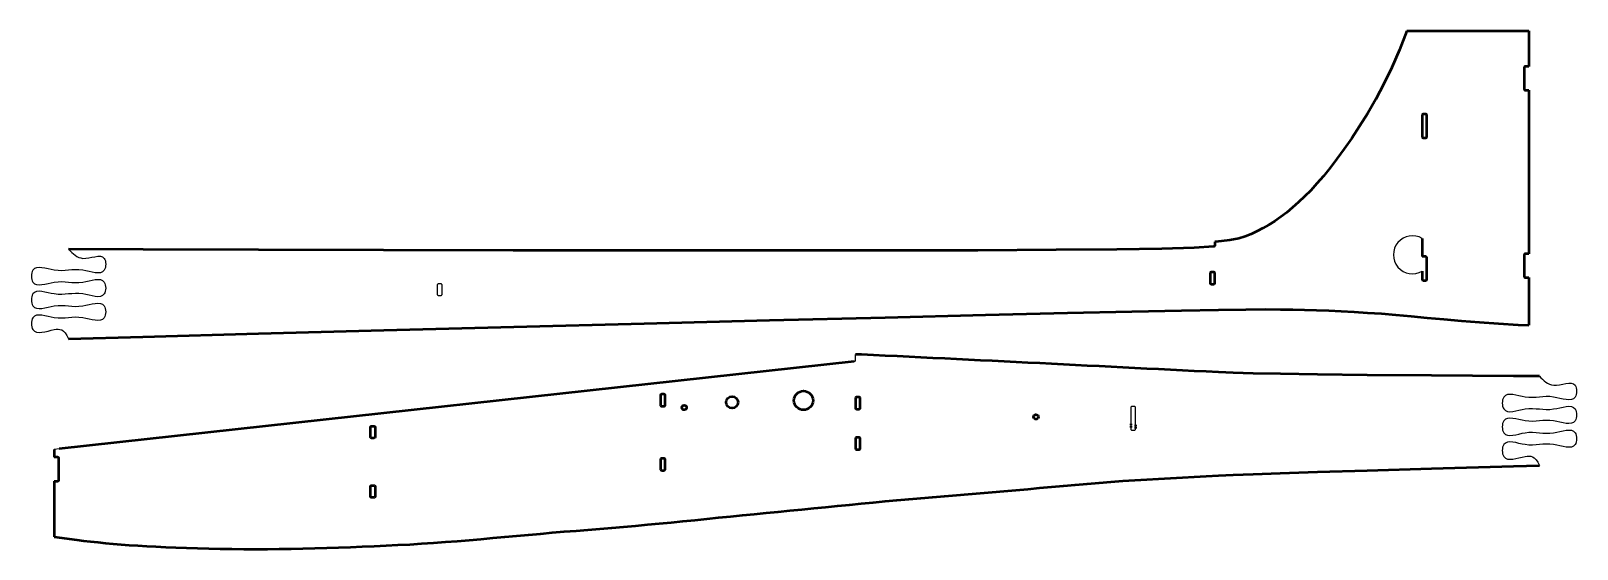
# Model space of a CAD drawing. Header units: millimetres. Extents: x 63 to 714, y 184 to 402.
import ezdxf

# ---------------------------------------------------------------- set-up
doc = ezdxf.new("R2010")
doc.units = ezdxf.units.MM
doc.linetypes.add('HIDDEN', pattern=[9.525, 6.35, -3.175])
doc.layers.add('AM_0', color=7, linetype='Continuous', lineweight=50)
doc.layers.add('AM_5', color=3, linetype='Continuous', lineweight=25)

msp = doc.modelspace()

# ---------------------------------------------------------------- linework, layer by layer
at = {"layer": 'AM_0'}
for p, q in [((642.04, 401.62), (693.37, 401.62)), ((693.37, 401.62), (693.37, 386.62)), ((693.37, 376.62), (693.37, 307.79)), ((648.51, 314.29), (648.51, 306.62)), ((693.37, 297.79), (693.37, 287.62)), ((693.37, 287.62), (693.37, 277.79)), ((409.64, 262.44), (75.23, 225.71)), ((73.09, 225.53), (73.09, 222.19)), ((73.09, 212.19), (73.09, 188.65))]:
    msp.add_line(p, q, dxfattribs=at)
at = {"layer": 'AM_0', "color": 0, "linetype": 'HIDDEN', "ltscale": 0.1}
for p, q in [((525.95, 236.28), (525.95, 234.37)), ((527.95, 235.79), (527.95, 234.28))]:
    msp.add_line(p, q, dxfattribs=at)
at = {"layer": 'AM_0'}
for points in [[(642.04, 401.62), (638.96, 393.65), (635.72, 386.22), (632.39, 379.31), (629, 372.91), (625.59, 366.99), (622.21, 361.54), (618.91, 356.53), (615.71, 351.95), (612.66, 347.77), (609.75, 343.97), (606.95, 340.51), (604.25, 337.37), (601.63, 334.5), (599.07, 331.89), (596.55, 329.49), (594.04, 327.28), (591.54, 325.24), (589.04, 323.34), (586.54, 321.6), (584.04, 320.01), (581.54, 318.57), (579.04, 317.28), (576.54, 316.13), (574.04, 315.12), (571.36, 314.25), (567.6, 313.51), (561.66, 312.89), (561.28, 312.87)], [(79.11, 272.08), (110.42, 272.94), (158.96, 274.24), (211.68, 275.64), (266.49, 277.08), (321.3, 278.5), (374.02, 279.85), (422.56, 281.07), (464.83, 282.12), (499.26, 282.94), (526.38, 283.56), (547.23, 283.99), (562.86, 284.27), (574.31, 284.42), (582.64, 284.47), (588.87, 284.44), (594.05, 284.36), (599.06, 284.25), (604.1, 284.1), (609.23, 283.92), (614.48, 283.69), (619.88, 283.4), (625.49, 283.05), (631.34, 282.64), (637.46, 282.14), (643.9, 281.56), (650.64, 280.94), (657.69, 280.28), (665.05, 279.63), (672.7, 279), (680.65, 278.44), (688.9, 277.97), (693.37, 277.79)], [(697.83, 256.35), (686.92, 256.39), (652.48, 256.59), (625.36, 256.8), (604.5, 257.02), (588.87, 257.25), (577.41, 257.49), (569.08, 257.73), (562.85, 257.98), (557.66, 258.23), (552.66, 258.48), (547.66, 258.73), (542.66, 258.98), (537.66, 259.23), (532.66, 259.48), (527.66, 259.73), (522.66, 259.98), (517.66, 260.23), (512.66, 260.48), (507.66, 260.73), (502.66, 260.98), (497.66, 261.23), (492.66, 261.48), (487.66, 261.73), (482.66, 261.98), (477.66, 262.23), (472.66, 262.48), (467.66, 262.73), (462.66, 262.98), (457.66, 263.23), (452.66, 263.47), (447.66, 263.72), (442.66, 263.96), (437.66, 264.21), (432.66, 264.45), (427.67, 264.69), (422.67, 264.92), (417.67, 265.15), (412.68, 265.38), (410.09, 265.49)], [(73.09, 188.65), (82.53, 187.4), (85.42, 187.06), (88.41, 186.73), (91.48, 186.41), (94.63, 186.11), (97.87, 185.82), (101.2, 185.54), (104.66, 185.28), (108.24, 185.04), (111.98, 184.81), (115.89, 184.6), (119.98, 184.4), (124.27, 184.22), (128.73, 184.05), (133.34, 183.91), (138.07, 183.79), (142.91, 183.69), (147.82, 183.62), (152.78, 183.58), (157.76, 183.56), (162.75, 183.58), (167.74, 183.62), (172.73, 183.69), (177.72, 183.79), (182.71, 183.91), (187.7, 184.05), (192.69, 184.21), (197.69, 184.39), (202.68, 184.59), (207.67, 184.8), (212.66, 185.03), (217.65, 185.29), (222.64, 185.56), (227.63, 185.87), (232.62, 186.2), (237.61, 186.55), (242.6, 186.94), (247.59, 187.36), (252.59, 187.79), (257.58, 188.24), (262.58, 188.7), (267.58, 189.15), (272.58, 189.61), (277.59, 190.05), (282.59, 190.48), (287.6, 190.9), (292.6, 191.31), (297.6, 191.72), (302.6, 192.13), (307.59, 192.55), (312.59, 192.97), (317.58, 193.41), (322.58, 193.86), (327.57, 194.33), (332.57, 194.81), (337.56, 195.3), (342.56, 195.79), (347.56, 196.29), (352.56, 196.8), (357.56, 197.3), (362.56, 197.8), (367.56, 198.29), (372.56, 198.78), (377.57, 199.28), (382.57, 199.77), (387.57, 200.26), (392.57, 200.75), (397.57, 201.24), (402.56, 201.73), (407.56, 202.22), (412.57, 202.71), (417.57, 203.2), (422.57, 203.68), (427.58, 204.15), (432.58, 204.61), (437.59, 205.05), (442.59, 205.48), (447.6, 205.9), (452.6, 206.31), (457.6, 206.72), (462.6, 207.13), (467.6, 207.54), (472.59, 207.96), (477.59, 208.39), (482.58, 208.83), (487.58, 209.28), (492.58, 209.74), (497.58, 210.2), (502.59, 210.65), (507.59, 211.08), (512.6, 211.5), (517.61, 211.89), (522.62, 212.25), (527.63, 212.58), (532.64, 212.89), (537.65, 213.18), (542.65, 213.46), (547.66, 213.72), (552.66, 213.97), (557.66, 214.22), (562.84, 214.48), (569.07, 214.76), (577.39, 215.09), (588.84, 215.5), (604.47, 216.01), (625.32, 216.64), (652.44, 217.43), (686.87, 218.39), (697.83, 218.69)]]:
    msp.add_lwpolyline(points, dxfattribs=at)
at = {"layer": 'AM_0', "color": 0}
for points in [[(693.37, 386.62), (691.87, 386.62, 0.414214), (691.37, 386.12), (691.37, 377.12, 0.414214), (691.87, 376.62), (693.37, 376.62)], [(648.51, 300.55), (648.51, 297.12, 0.414214), (649.01, 296.62), (650.01, 296.62, 0.414214), (650.51, 297.12), (650.51, 306.12, 0.414214), (650.01, 306.62), (648.51, 306.62)], [(693.37, 307.79), (691.87, 307.79, 0.414214), (691.37, 307.29), (691.37, 298.29, 0.414214), (691.87, 297.79), (693.37, 297.79)], [(73.09, 212.19), (74.59, 212.19, 0.414214), (75.09, 212.69), (75.09, 221.69, 0.414214), (74.59, 222.19), (73.09, 222.19)]]:
    msp.add_lwpolyline(points, format="xyb", dxfattribs=at)
for points in [[(649.01, 356.62), (650.01, 356.62, 0.414214), (650.51, 357.12), (650.51, 366.12, 0.414214), (650.01, 366.62), (649.01, 366.62, 0.414214), (648.51, 366.12), (648.51, 357.12, 0.414214)], [(559.78, 295.09), (560.78, 295.09, 0.414214), (561.28, 295.59), (561.28, 299.59, 0.414214), (560.78, 300.09), (559.78, 300.09, 0.414214), (559.28, 299.59), (559.28, 295.59, 0.414214)], [(328.59, 243.7), (329.59, 243.7, 0.414214), (330.09, 244.2), (330.09, 248.2, 0.414214), (329.59, 248.7), (328.59, 248.7, 0.414214), (328.09, 248.2), (328.09, 244.2, 0.414214)], [(410.59, 242.49), (411.59, 242.49, 0.414214), (412.09, 242.99), (412.09, 246.99, 0.414214), (411.59, 247.49), (410.59, 247.49, 0.414214), (410.09, 246.99), (410.09, 242.99, 0.414214)], [(207.59, 230.3), (206.59, 230.3, -0.414214), (206.09, 230.8), (206.09, 234.8, -0.414214), (206.59, 235.3), (207.59, 235.3, -0.414214), (208.09, 234.8), (208.09, 230.8, -0.414214)], [(410.59, 225.49), (411.59, 225.49, 0.414214), (412.09, 225.99), (412.09, 229.99, 0.414214), (411.59, 230.49), (410.59, 230.49, 0.414214), (410.09, 229.99), (410.09, 225.99, 0.414214)], [(328.59, 216.7), (329.59, 216.7, 0.414214), (330.09, 217.2), (330.09, 221.2, 0.414214), (329.59, 221.7), (328.59, 221.7, 0.414214), (328.09, 221.2), (328.09, 217.2, 0.414214)], [(207.59, 205.3), (206.59, 205.3, -0.414214), (206.09, 205.8), (206.09, 209.8, -0.414214), (206.59, 210.3), (207.59, 210.3, -0.414214), (208.09, 209.8), (208.09, 205.8, -0.414214)]]:
    msp.add_lwpolyline(points, format="xyb", close=True, dxfattribs=at)
at = {"layer": 'AM_0'}
msp.add_lwpolyline([(561.28, 312.87), (561.28, 311.34, -0.398199), (560.81, 310.84), (552.56, 310.39), (539.01, 309.98), (520.04, 309.67), (494.59, 309.44), (461.55, 309.28), (420.38, 309.19), (372.66, 309.15), (320.54, 309.16), (266.12, 309.22), (211.56, 309.32), (158.96, 309.45), (110.47, 309.61), (79.11, 309.74)], format="xyb", dxfattribs=at)
at = {"layer": 'AM_0', "color": 0}
for centre, radius in [((358.22, 245.32), 2.5), ((338.11, 243.12), 1), ((486.07, 239.19), 1)]:
    msp.add_circle(centre, radius, dxfattribs=at)
at = {"layer": 'AM_0'}
msp.add_circle((388.27, 246.11), 4, dxfattribs=at)
at = {"layer": 'AM_5', "color": 0}
for p, q in [((410.09, 262.94), (410.09, 265.49)), ((75.23, 225.71), (73.09, 225.53))]:
    msp.add_line(p, q, dxfattribs=at)
for points in [[(234.73, 290.24), (235.73, 290.24, 0.414214), (236.23, 290.74), (236.23, 294.74, 0.414214), (235.73, 295.24), (234.73, 295.24, 0.414214), (234.23, 294.74), (234.23, 290.74, 0.414214)], [(526.45, 233.6), (527.45, 233.6, 0.414214), (527.95, 234.1), (527.95, 243.1, 0.414214), (527.45, 243.6), (526.45, 243.6, 0.414214), (525.95, 243.1), (525.95, 234.1, 0.414214)]]:
    msp.add_lwpolyline(points, format="xyb", close=True, dxfattribs=at)
for centre, radius, start, end in [((644.41, 307.42), 8, 59.20485, 300.79515), ((409.59, 262.94), 0.5, 276.26793, 360)]:
    msp.add_arc(centre, radius, start, end, dxfattribs=at)
for points in [[(79.11, 309.74), (80.87, 307.92), (84.84, 303.81), (94.99, 309.32), (94.92, 297.62), (82.93, 302.72), (75.3, 299.13), (63.29, 304.13), (63.29, 292.69), (75.3, 297.68), (82.92, 294.14), (94.94, 299.13), (94.94, 287.69), (82.92, 292.68), (75.3, 289.14), (63.29, 294.13), (63.29, 282.69), (75.3, 287.68), (82.92, 284.14), (94.94, 289.13), (94.94, 277.69), (82.92, 282.68), (75.3, 279.14), (63.29, 284.12), (63.28, 272.72), (72.62, 276.33), (77.22, 276.39), (79.11, 272.08)], [(697.83, 256.35), (699.59, 254.53), (703.56, 250.42), (713.71, 255.93), (713.64, 244.22), (701.65, 249.33), (694.02, 245.74), (682.01, 250.74), (682.01, 239.3), (694.02, 244.29), (701.64, 240.75), (713.66, 245.74), (713.66, 234.3), (701.64, 239.29), (694.02, 235.75), (682.01, 240.74), (682.01, 229.3), (694.02, 234.29), (701.64, 230.75), (713.66, 235.74), (713.66, 224.3), (701.64, 229.29), (694.02, 225.75), (682.01, 230.73), (682, 219.33), (691.33, 222.94), (695.94, 223), (697.83, 218.69)]]:
    msp.add_open_spline(points, degree=3, knots=[0, 0, 0, 0, 7.116922, 16.116922, 21.116922, 30.116922, 42.116922, 51.116922, 56.116922, 65.116922, 77.116922, 86.116922, 91.116922, 100.116922, 112.116922, 121.116922, 126.116922, 135.116922, 147.116922, 156.116922, 161.116922, 170.116922, 182.116922, 191.116922, 196.116922, 205.116922, 211.205864, 211.205864, 211.205864, 211.205864], dxfattribs=at)

doc.saveas('drawing.dxf')
